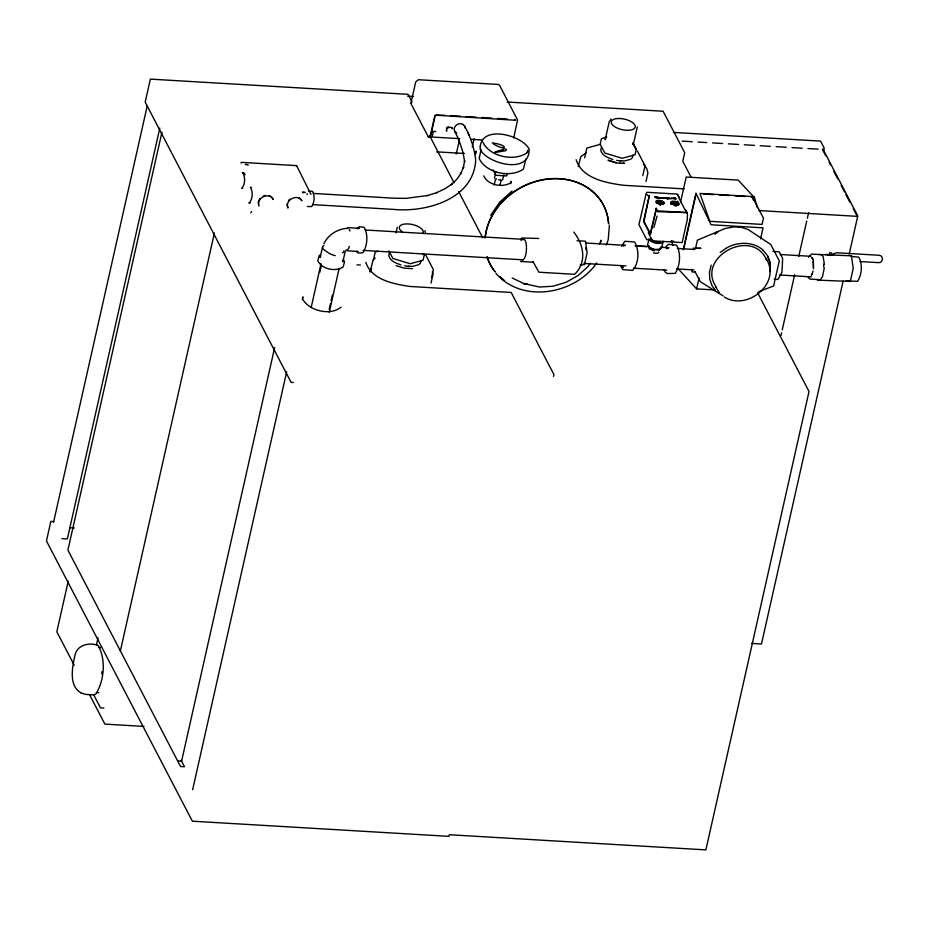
<?xml version="1.0" encoding="UTF-8"?>
<svg xmlns="http://www.w3.org/2000/svg" width="929" height="929" viewBox="0 0 929 929"><rect width="100%" height="100%" fill="white"/><g stroke="black" fill="none" stroke-linecap="round" stroke-linejoin="round"><path stroke-width="1.39" d="M813.537 267.564L813.27 260.735L813.432 268.783M258.471 204.183C257.844 196.693 269.851 192.349 273.265 199.538L272.092 197.54M676.266 206.296L676.347 204.961A3.611 1.591 12.7 0 0 678.414 203.706M609.401 225.224L608.205 239.833L606.265 245.047M824.313 267.796L822.56 276.459L820.586 279.397M657.047 216.074L653.911 227.559M676.846 205.414L677.694 201.338M53.51 522.446L147.223 105.964M159.8 128.109L67.352 538.948L61.929 538.623M161.936 132.208L67.91 550.107L180.563 766.53L184.511 766.762L181.178 760.363M68.212 581.24L56.832 631.801L74.181 665.129M96.477 644.761L98.021 637.851M120.375 650.904L214.402 233.005M241.029 163.109L241.203 162.343L296.595 165.617L310.994 194.382M245.326 164.723C244.861 163.992 248.914 164.781 248.055 165.223M296.421 166.384L296.595 165.617M302.436 192.198C301.971 191.479 306.024 192.257 305.153 192.698M274.67 347.492L181.596 761.153L177.648 760.921M302.297 299.544L302.9 296.839L302.587 299.103C309.299 310.983 330.469 316.092 341.082 307.104M192.64 789.72L286.666 371.821M322.537 246.975L320.145 257.6L320.54 256.323M311.157 307.522L321.028 263.65M319.831 272.278L321.109 266.611M329.18 309.322L330.457 303.667M331.096 300.833L332.373 295.178M329.261 312.283L339.131 268.411M345.274 251.109L342.882 261.734L342.511 260.317M373.446 259.946L375.235 251.968L377.917 251.236M410.862 103.374L415.727 81.891L418.422 79.72L498.339 84.446L499.686 85.514L517.546 119.957L513.725 137.945M389.402 252.897L388.798 255.58C389.925 261.119 396.253 263.221 400.945 264.939M396.009 232.784L397.252 227.268M432.333 136.145L433.228 132.173M421.092 260.515L420.326 263.221L418.712 264.695L412.801 266.321L408.214 266.263M424.286 254.848L423.067 260.225L410.246 263.743L392.828 258.436L388.891 250.865M456.255 153.97L459.332 140.302M431.602 277.666L433.402 269.689L425.726 254.952L422.962 254.105M431.021 283.078L432.984 274.345L432.322 271.814M472.257 146.921L474.104 138.723M475.636 154.028L476.275 151.206L475.114 152.937M481.141 149.592L479.155 158.394C485.832 173.073 510.509 178.229 523.41 169.113L525.907 159.033M495.656 172.086L494.518 178.275M494.205 185.034L495.471 179.402M500.15 184.65L501.103 180.435M503.82 174.873L502.67 179.75L501.579 180.423M507.327 173.386L506.758 175.929L495.865 175.279L492.997 169.775M510.776 183.687L511.298 181.329L510.671 182.839C502.647 187.995 487.423 185.068 483.8 175.813M527.382 152.437L527.881 150.231L527.091 152.762C514.19 161.878 489.502 156.722 482.836 142.044M521.03 240.646L521.633 238.01L538.669 238.451M578.21 166.57L580.788 156.641L586.42 152.6M584.666 157.825L586.873 148.036L600.25 144.355M601.365 147.467L600.761 150.161C601.899 155.7 608.228 157.802 612.908 159.521M553.533 376.419L553.939 374.608L511.171 292.438L409.944 286.457C393.873 284.042 371.403 279.931 365.829 262.292M633.276 144.866L637.306 126.948M633.067 155.097L632.301 157.791L630.675 159.265L624.776 160.891L620.189 160.833M642.833 175.546L645.028 165.745L637.364 151.021M645.992 181.422L647.908 172.887L646.793 168.637L643.414 164.247M649.023 238.683L647.652 244.768C649.557 249.738 657.511 251.469 661.553 248.136L663.178 241.25A7.223 3.182 12.7 0 1 656.989 243.352A7.223 3.182 12.7 0 1 649.255 239.566M671.133 203.788L671.365 202.731A3.611 1.591 12.7 0 1 673.432 201.477L673.281 201.187A4.215 1.858 12.7 0 0 670.784 202.696M676.695 205.414L677.613 201.338M680.539 202.127L686.194 177.033L738.172 180.098L753.86 196.994L750.98 196.832M685.149 210.093L678.53 197.262M683.245 249.692L695.949 193.209L711.033 224.76L763.023 227.837L760.549 238.823M683.581 249.529L696.169 193.592M695.496 248.554L697.389 240.181L725.235 228.476L734.026 226.908L741.806 227.466L748.159 229.533L770.791 244.513L779.292 260.863L773.636 285.993L758.865 291.59M715.342 289.987L696.611 288.884L699.049 278.061M780.975 335.508L781.614 332.675M782.253 329.853L794.643 274.763M798.777 256.392L806.72 221.079M807.359 218.257L808.625 212.602M823.582 150.951L824.22 148.117L820.562 141.103L673.362 132.406M843.16 280.976L761.478 644.006L751.422 643.414M849.199 254.128L857.781 215.992L822.931 149.046M711.184 265.137L709.454 272.336L709.802 279.432L712.183 285.946M769.735 271.547L769.909 262.303L767.517 255.789M600.482 242.933L601.04 240.216L599.646 243.979M812.469 273.045L813.026 271.071M434.9 115.649L430.475 135.228L428.269 136.807L411.059 103.769M371.17 268.597L370.102 272.011L373.133 259.853L375.188 257.983M605.685 138.189L605.185 139.768L609.227 121.838L611.131 118.97M660.124 249.355L658.382 250.946M621.536 246.29L624.857 241.273L634.658 241.97C639.489 250.029 638.978 263.255 632.707 270.362L622.918 269.677L620.978 266.495M808.555 257.252L811.563 254.058L821.294 254.627L823.129 256.636L824.406 264.544M323.919 243.735C328.216 234.677 337.877 228.615 347.864 228.313M260.027 198.458L258.308 201.86L258.877 205.878L258.61 205.355M446.408 128.283L446.872 127.621M490.744 215.18L499.825 202.046L512.065 191.014M590.426 263.162L588.173 266.426L578.035 275.565L566.075 282.288L552.848 286.225L539.505 287.038L523.712 283.554L527.707 284.297M596.813 262.953C574.923 294.284 522.458 304.038 495.889 273.289M250.725 212.787L251.573 211.649M357.212 228.627L359.36 226.711L364.168 227.303C368.325 234.816 367.431 245.465 362.995 252.723L358.153 253.025L356.167 251.411M666.093 246.475L668.474 244.35L676.556 245.163C681.178 253.501 680.179 265.322 675.267 273.358L667.138 273.532L664.92 271.744L664.072 269.503M670.854 204.322L671.667 203.3A3.611 1.591 12.7 0 0 675.209 204.891L674.977 205.948L675.36 205.181A4.215 1.858 12.7 0 1 671.086 203.277M288.489 200.571L289.871 199.108M623.382 246.127L625.24 245.163M666.883 248.693L668.741 247.729L660.368 247.23M320.354 254.674L319.042 255.87L317.811 260.782C321.631 269.201 335.799 272.162 343.196 266.925L344.438 262.013L344.009 260.399M659.683 248.972L660.275 248.438M432.438 132.406L432.67 131.407M435.236 115.161L444.828 115.301M717.699 231.774L714.749 233.934L718.105 231.588M428.466 137.19L430.684 135.611L435.039 116.23L436.131 115.208L515.607 120.271L514.55 119.423M720.254 252.374L726.617 247.938M323.966 245.523L322.944 246.197A10.997 4.041 21.8 0 0 323.907 249.762L330.016 253.861A10.672 3.913 21.8 0 0 335.253 255.661M715.04 233.597L717.188 232.308M447.488 127.064L448.219 126.658M358.327 228.755L359.291 228.29L347.794 227.617M493.38 143.89C505.481 151.659 510.602 145.447 492.219 142.869M436.398 192.779L444.852 188.842L452.051 184.012L451.204 184.708L457.022 179.1L461.376 172.782L460.761 173.781L463.594 166.883L463.327 168.021L464.57 160.752L464.686 161.901L462.932 152.228L458.52 138.851L459.031 139.965L454.804 131.523M726.977 247.683C738.021 241.714 752.78 241.366 762.686 249.796M833.812 253.687L836.855 252.769L879.229 255.278C883.932 255.672 883.131 263.244 878.346 262.64L860.08 261.56M832.047 254.836L834.358 254M606.695 136.923L601.411 138.804L600.192 144.181L604.791 153.006L622.209 158.313L635.041 154.795L636.249 149.418L632.963 143.112M827.658 254.79L829.33 254.325L829.69 252.758L831.455 252.862L832.721 255.278M263.29 196.054L265.241 195.438M426.875 195.74L437.304 192.5M495.018 151.926L503.146 149.406M434.133 131.14L435.852 131.697M427.677 195.496L405.81 198.365L393.838 198.191L313.224 193.429M658.731 249.367L654.562 249.402L650.393 247.846M302.645 192.733L303.609 192.733M349.443 246.394L348.665 248.252A10.893 3.414 -86.6 0 1 346.018 249.855M580.172 264.997L584.446 264.684L587.116 252.793L585.525 241.215L577.002 240.716M818.681 254.488L851.463 255.812L853.205 268.458L850.29 281.452L817.497 280.128M693.173 248.171L701 248.298L696.692 248.38M623.034 163.249L624.474 163.225L619.631 163.272M412.511 268.655L404.289 268.167L396.079 265.671M827.53 254.592L829.969 254.72M407.634 96.14L413.405 96.488M507.222 102.027L663.12 111.236L684.708 152.704L682.78 161.24L691.211 177.427M450.519 115.637L460.482 116.23M466.172 116.566L476.136 117.159M481.826 117.495L491.789 118.076M497.479 118.413L507.443 119.005M682.141 141.115L692.256 141.719M698.051 142.056L706.725 142.567M712.508 142.915L722.634 143.507M728.417 143.844L738.543 144.448M744.326 144.785L754.453 145.388M760.236 145.725L770.362 146.329M776.145 146.666L786.271 147.27M792.054 147.606L802.18 148.21M807.963 148.547L818.089 149.151M428.269 136.807L459.704 138.665M471.131 139.338L482.569 140.012M436.63 151.845L464.407 153.482M684.127 188.877L624.079 185.324C606.683 183.048 582.146 178.798 576.143 159.707M703.381 194.01L713.472 194.614M719.243 194.951L729.346 195.543M735.106 195.891L745.209 196.483M676.835 194.056L647.176 192.303L646.294 193.093L638.931 224.621L646.735 239.612L652.135 239.937M758.935 210.546L857.281 216.352M251.504 187.356L250.342 187.298C253.176 191.629 252.723 198.852 249.46 202.87L248.821 202.847L249.982 202.917M308.393 190.909L312.643 191.455C314.873 196.019 314.559 202.359 311.679 206.563L307.394 206.54M242.713 188.39L241.668 188.32C245.302 184.592 245.372 177.288 242.933 172.817L242.306 172.631L243.979 172.875M312.713 204.624L393.559 209.397C426.248 212.613 473.778 199.201 475.694 160.067C474.278 147.955 470.364 136.203 464.314 125.612M671.005 241.052L673.699 241.215M772.847 251.422L779.176 251.794L782.636 258.436L781.997 272.267L777.898 279.466L774.101 279.246M825.416 254.441L830.712 254.755M850.836 256.381L858.779 257.136C862.739 264.3 861.88 274.438 857.664 281.336L845.901 280.918M635.262 245.755L649.208 246.58M365.248 229.986L523.631 239.345M586.153 243.038L625.263 245.349M635.401 245.953L646.99 246.638M665.826 247.753L668.717 247.915M677.415 248.426L694.799 249.46M780.255 254.511L810.669 256.299M362.984 250.377L522.806 259.818M583.888 263.43L625.891 265.903M676.591 268.899L693.975 269.933M779.431 274.984L811.296 276.865M346.726 250.76L358.222 251.445M520.542 261.467L533.327 262.222M633.392 268.179L666.871 270.153M695.473 272.104L691.966 271.895L691.617 269.271M819.552 279.652L809.809 279.072L807.986 277.074M356.933 264.858L360.452 265.055M293.285 382.504L291.091 382.365L145.191 102.097L150.37 79.116L408.04 94.328L412.035 102.016M53.731 521.575L50.84 521.401L46.45 540.922L192.349 821.19L448.928 836.344L449.288 834.73L705.877 849.884L809.02 391.504L757.588 292.705M69.884 527.684L74.215 527.939M98.486 647.432L100.913 647.571M96.407 692.558L98.834 692.697M103.909 708.107L100.495 707.898L93.794 695.031M143.995 726.42L104.884 724.109L89.532 694.613M616.542 160.392L620.897 160.926M404.579 265.822L408.923 266.344M620.502 163.26L615.997 162.83L608.042 160.241L616.252 162.738M654.202 250.981L649.104 248.705L648.686 245.628L649.464 247.126M81.229 693.057L85.491 694.369L93.852 694.927L95.942 693.928C104.396 680.098 106.103 659.799 98.172 645.469C89.799 642.136 77.421 644.703 75.121 654.701C72.357 666.476 68.142 686.647 81.775 693.255M647.223 194.695L647.919 195.601M724.33 297.013C746.951 311.447 781.986 283.02 766.111 258.796M269.108 195.601L270.769 196.367M512.181 277.957L525.419 284.355M495.215 152.449L505.736 150.695L506.386 149.604L503.797 148.443L503.007 150.033M723.041 295.863L700.234 281.661L694.997 271.605M299.138 197.738L301.913 200.769L301.611 200.188M300.88 199.375C295.434 194.115 284.669 200.919 287.967 208.061L287.061 204.055M623.371 267.587L621.768 265.543M812.201 257.902L811.493 257.321L812.805 259.063M716.538 287.56C695.043 257.426 752.862 226.362 766.739 260.434M678.797 269.456L696.611 288.884M762.93 250.087L767.145 255.15L769.746 261.572L770.315 268.632M712.555 286.596L714.552 288.977M715.957 287.467L719.36 292.832M632.8 143.635L636.249 149.418L632.812 143.124M822.432 149.406L825.776 155.84M829.132 162.273L830.468 164.851M833.824 171.296L837.842 179.018M841.198 185.452L844.542 191.897M845.889 194.463L849.907 202.197M853.263 208.63L856.608 215.063M648.279 232.773L652.483 240.843L682.141 242.597L687.239 219.929L687.495 214.529M573.762 232.087C583.83 244.571 587.14 262.489 574.563 274.31L538.913 272.209L532.956 261.502M452.133 127.935L452.562 128.736C451.088 125.461 445.49 127.935 446.652 131.233L446.234 130.432M430.034 136.575L454.026 182.665M458.682 191.629L482.674 237.708M307.069 194.625L307.267 193.72M467.659 132.115L468.17 133.23M468.634 134.252L469.145 135.355M349.304 229.451L349.954 231.031M244.571 173.665L245.012 174.768M812.538 258.343L813.084 259.783M753.593 200.513L752.176 196.53L763.452 218.187L762.059 224.412L709.814 221.323L699.943 193.441L754.243 196.646L757.367 207.748M678.46 204.217L678.112 203.126A3.611 1.591 12.7 0 0 674.57 201.547L674.338 202.603L674.419 201.256A4.215 1.858 12.7 0 1 678.693 203.161L678.182 204.763L678.994 203.741A4.215 1.858 12.7 0 1 676.498 205.251M671.76 241.157L672.875 245.349M424.878 230.624L425.343 232.366M456.754 133.091A5.609 4.715 -27.5 0 1 456.94 124.637A5.609 4.715 -27.5 0 1 464.988 127.97M402.454 231.971A12.274 5.411 12.7 0 1 405.694 223.935L408.644 223.959A12.274 5.411 12.7 0 1 422.788 233.516M585.851 247.625A10.265 3.217 -86.6 0 1 586.083 250.052M522.783 239.81A10.265 3.217 -86.6 0 1 526.453 249.158A10.265 3.217 -86.6 0 1 521.982 259.586M485.217 237.87A63.892 53.766 -27.5 0 1 547.762 179.158A63.892 53.766 -27.5 0 1 608.634 223.75M503.321 279.78A63.892 53.766 -27.5 0 1 499.988 277.005M495.122 271.825A63.892 53.766 -27.5 0 1 487.168 257.019M485.112 237.673A63.892 53.766 -27.5 0 1 547.657 178.96A63.892 53.766 -27.5 0 1 608.53 223.564M504.377 280.442A63.892 53.766 -27.5 0 1 499.895 276.807M495.018 271.628A63.892 53.766 -27.5 0 1 487.075 256.822M660.391 241.993A6.015 2.648 12.7 0 1 650.544 238.985M658.835 252.688A6.12 2.624 12.4 0 1 653.47 252.932M500.58 179.785A2.868 1.266 12.7 0 1 498.583 179.796M496.597 179.065A2.868 1.266 12.7 0 1 496.156 178.716M101.969 671.69A22.61 7.072 -86.6 0 1 101.749 674.036M343.858 250.853A10.149 4.471 12.7 0 1 342.499 252.885M823.663 264.254A10.265 3.217 -86.6 0 1 823.651 266.902M480.235 146.689L480.212 149.546C487.922 164.073 530.227 174.838 529.1 149.023C522.272 135.413 482.256 124.428 480.235 146.689M658.916 201.999L661.193 202.685L658.916 201.999M673.757 202.87L676.033 203.567L673.757 202.87M660.507 197.645L660.798 198.272L659.741 197.494L661.808 198.33L660.507 197.645M662.679 197.772L662.969 198.4L661.924 197.622L663.98 198.458L662.679 197.772M671.33 198.609L669.24 198.771L668.299 197.761L671.33 198.609M674.733 201.837L674.64 203.184L674.884 202.139A2.404 1.057 12.7 0 1 676.951 203.056L677.531 203.091A3.008 1.324 12.7 0 0 674.733 201.837M660.38 204.008L660.287 205.355L660.531 204.299A4.215 1.858 12.7 0 1 656.257 202.394L656.594 203.486L656.838 202.429A3.611 1.591 12.7 0 0 660.38 204.008M664.014 197.784L666.116 198.156L664.014 197.784M671.539 198.225L673.63 198.597L671.539 198.225M657.395 197.389L659.52 197.9L657.395 197.389M649.325 195.531L643.971 221.381L650.602 234.12L656.42 208.305L650.149 234.096L643.518 221.357L649.325 195.531M672.538 202.801L672.294 203.857L671.946 202.766A3.008 1.324 12.7 0 1 673.583 201.767L673.351 202.824L673.746 202.069A2.404 1.057 12.7 0 0 672.538 202.801M674.907 204.299L674.663 205.355L675.058 204.601A3.008 1.324 12.7 0 1 672.248 203.335L672.828 203.37A2.404 1.057 12.7 0 0 674.907 204.299M667.591 198.609C665.756 199.305 669.983 199.398 667.858 197.726L667.312 198.295L666.105 197.622L667.591 198.609M812.132 273.811L811.412 275.065L812.132 273.811M658.208 197.529L658.754 197.726L658.208 197.529M620.607 118.54L617.657 118.506A12.274 5.411 12.7 0 0 611.967 124.277A12.274 5.411 12.7 0 0 625.925 130.246L628.875 130.281A12.274 5.411 12.7 0 0 634.553 124.509A12.274 5.411 12.7 0 0 620.607 118.54M686.961 212.59L657.616 211.673L655.967 208.27L657.302 210.837L686.961 212.59L687.274 213.426L685.625 210.024L686.961 212.59M655.468 196.634L654.666 196.588L656.164 197.993L655.468 196.634M656.617 196.704L655.816 196.658L657.326 198.063L656.617 196.704M674.187 197.738L673.455 197.703L674.895 199.096L674.187 197.738M675.36 197.807L674.628 197.772L676.068 199.166L675.36 197.807M656.536 201.848L655.955 201.814A4.215 1.858 12.7 0 1 658.452 200.304L658.603 200.606A3.611 1.591 12.7 0 0 656.536 201.848M657.697 201.918L657.117 201.883A3.008 1.324 12.7 0 1 658.754 200.896L658.905 201.187A2.404 1.057 12.7 0 0 657.697 201.918M662.702 202.22L662.122 202.185A2.404 1.057 12.7 0 0 660.054 201.256L659.892 200.966A3.008 1.324 12.7 0 1 662.702 202.22M663.863 202.29L663.283 202.255A3.611 1.591 12.7 0 0 659.741 200.664L659.59 200.374A4.215 1.858 12.7 0 1 663.863 202.29M657.999 202.499L657.418 202.464A3.008 1.324 12.7 0 0 660.229 203.718L660.066 203.428A2.404 1.057 12.7 0 1 657.999 202.499M663.004 202.789L662.423 202.754A2.404 1.057 12.7 0 1 661.216 203.486L661.367 203.788A3.008 1.324 12.7 0 0 663.004 202.789M664.165 202.859L663.585 202.824A3.611 1.591 12.7 0 1 661.518 204.078L661.669 204.368A4.215 1.858 12.7 0 0 664.165 202.859M677.833 203.672L677.253 203.637A2.404 1.057 12.7 0 1 676.045 204.368L676.196 204.659A3.008 1.324 12.7 0 0 677.833 203.672M677.659 194.718L677.264 194.207L678.994 197.285L677.659 194.718"/></g></svg>
